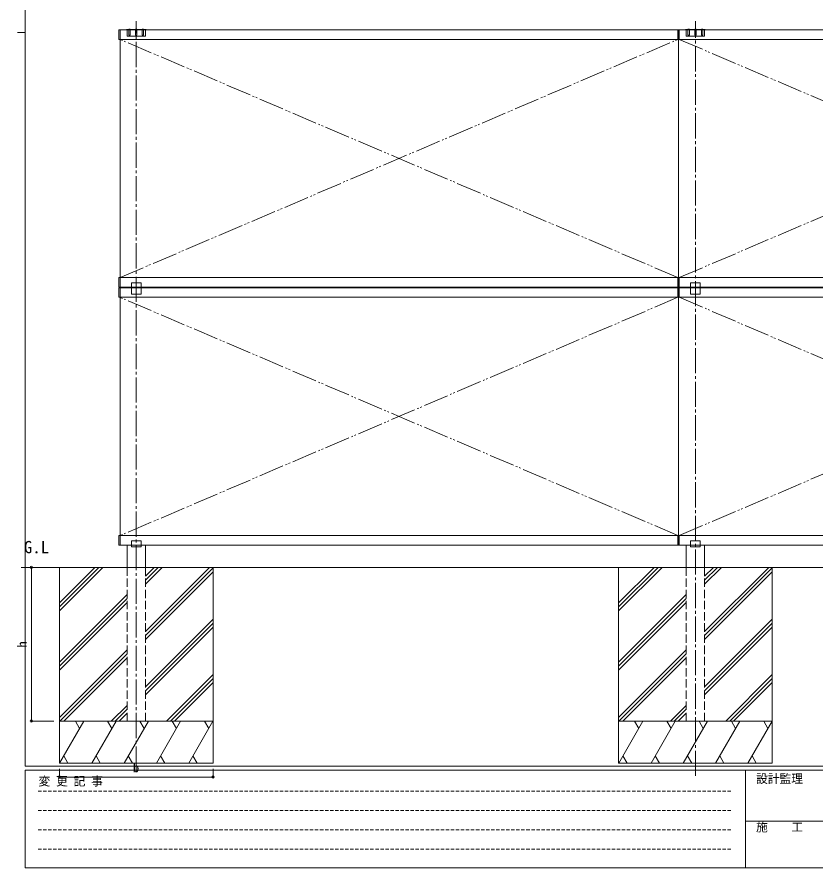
# Model space of a CAD drawing. Units: millimetres, scale not verified. Extents: x -3969 to 3967, y -2821 to 2821.
# Drawn here: x -3969 to -1111, y -2821 to 223 of the extents above; entities that cross this region are included whole.
import ezdxf
from ezdxf.enums import TextEntityAlignment as Align

# ---------------------------------------------------------------- set-up
doc = ezdxf.new("R2010")
doc.units = ezdxf.units.MM
doc.header["$LTSCALE"] = 10
for name, pattern in [('CHAIN2', [12, 9, -1, 1, -1]), ('DASHED1', [1.8, 1.2, -0.6]), ('DASHED3', [4, 3, -1]), ('DOUBLE_CHAIN2', [12.8, 9, -1, 0.6, -0.6, 0.6, -1])]:
    doc.linetypes.add(name, pattern=pattern)
doc.layers.add('0-0_0', color=3, linetype='Continuous')
for name, color, linetype, lineweight in [('0-1_USER1', 4, 'Continuous', 9), ('0-2_YKK_ZWAK', 2, 'CHAIN2', 9), ('0-3_YKK_11', 6, 'Continuous', 9), ('0-5_YKK_13', 7, 'Continuous', 9)]:
    doc.layers.add(name, color=color, linetype=linetype, lineweight=lineweight)
doc.styles.add('ＭＳ ゴシック', font='')
doc.styles.get('ＭＳ ゴシック').set_extended_font_data('MS Gothic')

msp = doc.modelspace()

# ---------------------------------------------------------------- linework, layer by layer
at = {"layer": '0-1_USER1'}
for p, q in [((-3604.38, 176.74), (-3604.38, 142.74)), ((-3599.88, -743.26), (-3599.88, 176.74)), ((-3509.28, 178.24), (-3575.28, 178.24)), ((-3575.28, 178.24), (-3575.28, 155.24)), ((-3574.28, 154.24), (-3510.28, 154.24)), ((-3568.78, 178.24), (-3568.78, 159.2)), ((-3567.78, 179.24), (-3564.78, 179.24)), ((-3563.78, 159.2), (-3563.78, 178.24)), ((-3544.78, 178.24), (-3544.78, 159.2)), ((-3543.78, 179.24), (-3540.78, 179.24)), ((-3539.78, 159.2), (-3539.78, 178.24)), ((-3520.78, 178.24), (-3520.78, 159.2)), ((-3516.78, 179.24), (-3519.78, 179.24)), ((-3515.78, 159.2), (-3515.78, 178.24)), ((-3509.28, 178.24), (-3509.28, 155.24)), ((-1604.88, 176.74), (-1604.88, 142.74)), ((-1599.88, 176.74), (-1599.88, 142.74)), ((-1509.38, 178.24), (-1575.38, 178.24)), ((-1575.38, 178.24), (-1575.38, 155.24)), ((-1574.38, 154.24), (-1510.38, 154.24)), ((-1568.88, 178.24), (-1568.88, 159.2)), ((-1567.88, 179.24), (-1564.88, 179.24)), ((-1563.88, 159.2), (-1563.88, 178.24)), ((-1544.88, 178.24), (-1544.88, 159.2)), ((-1543.88, 179.24), (-1540.88, 179.24)), ((-1539.88, 159.2), (-1539.88, 178.24)), ((-1520.88, 178.24), (-1520.88, 159.2)), ((-1516.88, 179.24), (-1519.88, 179.24)), ((-1515.88, 159.2), (-1515.88, 178.24)), ((-1509.38, 178.24), (-1509.38, 155.24)), ((-1602.38, 142.74), (-3604.38, 142.74)), ((-1602.38, 142.74), (395.12, 142.74)), ((-1602.38, -709.26), (-3604.38, -709.26)), ((-3604.38, -709.26), (-3604.38, -743.26)), ((-3559.58, -728.16), (-3524.98, -728.16)), ((-3559.58, -728.16), (-3559.58, -768.26)), ((-3524.98, -768.26), (-3524.98, -728.16)), ((-1604.88, -709.26), (-1604.88, -743.26)), ((-1602.38, -709.26), (395.12, -709.26)), ((-1599.88, -709.26), (-1599.88, -743.26)), ((-1559.68, -728.16), (-1525.08, -728.16)), ((-1559.68, -728.16), (-1559.68, -768.26)), ((-1525.08, -768.26), (-1525.08, -728.16)), ((-3604.38, -745.76), (-3604.38, -779.76)), ((-3599.88, -1665.76), (-3599.88, -745.76)), ((-1604.88, -745.76), (-1604.88, -779.76)), ((-1599.88, -745.76), (-1599.88, -779.76)), ((-1602.38, -779.76), (-3604.38, -779.76)), ((-3559.58, -768.26), (-3524.98, -768.26)), ((-1602.38, -779.76), (395.12, -779.76)), ((-1559.68, -768.26), (-1525.08, -768.26)), ((-1602.38, -1631.76), (-3604.38, -1631.76)), ((-3604.38, -1631.76), (-3604.38, -1665.76)), ((-1604.88, -1631.76), (-1604.88, -1665.76)), ((-1602.38, -1631.76), (395.12, -1631.76)), ((-1599.88, -1631.76), (-1599.88, -1665.76)), ((-3575.28, -1745.76), (-3575.28, -1665.76)), ((-3559.58, -1650.76), (-3524.98, -1650.76)), ((-3559.58, -1650.76), (-3559.58, -1671.76)), ((-3559.58, -1671.76), (-3524.98, -1671.76)), ((-3524.98, -1671.76), (-3524.98, -1650.76)), ((-3509.28, -1745.76), (-3509.28, -1665.76)), ((-1575.38, -1745.76), (-1575.38, -1665.76)), ((-1559.68, -1650.76), (-1525.08, -1650.76)), ((-1559.68, -1650.76), (-1559.68, -1671.76)), ((-1559.68, -1671.76), (-1525.08, -1671.76)), ((-1525.08, -1671.76), (-1525.08, -1650.76)), ((-1509.38, -1745.76), (-1509.38, -1665.76)), ((783.62, -1745.76), (-3954.34, -1745.76)), ((-3817.28, -2295.76), (-3817.28, -1745.76)), ((-3817.28, -1901.39), (-3661.65, -1745.76)), ((-3817.28, -1887.25), (-3675.79, -1745.76)), ((-3817.28, -1873.11), (-3689.93, -1745.76)), ((-3509.28, -1805.53), (-3449.51, -1745.76)), ((-3509.28, -1791.39), (-3463.66, -1745.76)), ((-3509.28, -1777.24), (-3477.8, -1745.76)), ((-3509.28, -1989.37), (-3265.67, -1745.76)), ((-3509.28, -1975.23), (-3279.81, -1745.76)), ((-3509.28, -2003.52), (-3267.28, -1761.52)), ((-3267.28, -2295.76), (-3267.28, -1745.76)), ((-1817.38, -2295.76), (-1817.38, -1745.76)), ((-1817.38, -1901.39), (-1661.75, -1745.76)), ((-1817.38, -1887.25), (-1675.89, -1745.76)), ((-1817.38, -1873.11), (-1690.03, -1745.76)), ((-1509.38, -1805.53), (-1449.61, -1745.76)), ((-1509.38, -1791.39), (-1463.76, -1745.76)), ((-1509.38, -1777.24), (-1477.9, -1745.76)), ((-1509.38, -1975.23), (-1279.91, -1745.76)), ((-1509.38, -1989.37), (-1267.38, -1747.38)), ((-1509.38, -2003.52), (-1267.38, -1761.52)), ((-1267.38, -2295.76), (-1267.38, -1745.76)), ((-3817.28, -2085.24), (-3575.28, -1843.24)), ((-1817.38, -2085.24), (-1575.38, -1843.24)), ((-3817.28, -2099.38), (-3575.28, -1857.39)), ((-3817.28, -2113.52), (-3575.28, -1871.53)), ((-1817.38, -2099.38), (-1575.38, -1857.39)), ((-1817.38, -2113.52), (-1575.38, -1871.53)), ((-3509.28, -2173.22), (-3267.28, -1931.22)), ((-3509.28, -2187.36), (-3267.28, -1945.36)), ((-1509.38, -2173.22), (-1267.38, -1931.22)), ((-1509.38, -2187.36), (-1267.38, -1945.36)), ((-3509.28, -2201.51), (-3267.28, -1959.51)), ((-1509.38, -2201.51), (-1267.38, -1959.51)), ((-3817.28, -2283.23), (-3575.28, -2041.23)), ((-3815.67, -2295.76), (-3575.28, -2055.37)), ((-3801.53, -2295.76), (-3575.28, -2069.52)), ((-1817.38, -2283.23), (-1575.38, -2041.23)), ((-1817.38, -2297.37), (-1575.38, -2055.37)), ((-1801.63, -2295.76), (-1575.38, -2069.52)), ((-3433.83, -2295.76), (-3267.28, -2129.21)), ((-1433.93, -2295.76), (-1267.38, -2129.21)), ((-3419.69, -2295.76), (-3267.28, -2143.35)), ((-3405.55, -2295.76), (-3267.28, -2157.5)), ((-1419.79, -2295.76), (-1267.38, -2143.35)), ((-1405.65, -2295.76), (-1267.38, -2157.5)), ((-3631.82, -2295.76), (-3575.28, -2239.22)), ((-1631.92, -2295.76), (-1575.38, -2239.22)), ((-3617.68, -2295.76), (-3575.28, -2253.36)), ((-3603.54, -2295.76), (-3575.28, -2267.51)), ((-1617.78, -2295.76), (-1575.38, -2253.36)), ((-1603.64, -2295.76), (-1575.38, -2267.51)), ((-3817.28, -2295.76), (-3267.28, -2295.76)), ((-3817.28, -2295.76), (-3267.28, -2295.76)), ((-3817.28, -2445.76), (-3817.28, -2295.76)), ((-3816.52, -2445.76), (-3729.92, -2295.76)), ((-3744.92, -2321.74), (-3759.92, -2295.76)), ((-3701.05, -2445.76), (-3614.45, -2295.76)), ((-3629.45, -2321.74), (-3644.45, -2295.76)), ((-3585.58, -2445.76), (-3498.98, -2295.76)), ((-3513.98, -2321.75), (-3528.98, -2295.76)), ((-3470.11, -2445.76), (-3383.51, -2295.76)), ((-3398.51, -2321.75), (-3413.51, -2295.76)), ((-3354.64, -2445.76), (-3268.04, -2295.76)), ((-3283.04, -2321.75), (-3298.04, -2295.76)), ((-1817.38, -2295.76), (-1267.38, -2295.76)), ((-1817.38, -2295.76), (-1267.38, -2295.76)), ((-1817.38, -2445.76), (-1817.38, -2295.76)), ((-1816.62, -2445.76), (-1730.02, -2295.76)), ((-1745.02, -2321.74), (-1760.02, -2295.76)), ((-1701.15, -2445.76), (-1614.55, -2295.76)), ((-1629.55, -2321.74), (-1644.55, -2295.76)), ((-1585.68, -2445.76), (-1499.08, -2295.76)), ((-1514.08, -2321.75), (-1529.08, -2295.76)), ((-1470.21, -2445.76), (-1383.61, -2295.76)), ((-1398.61, -2321.75), (-1413.61, -2295.76)), ((-1354.74, -2445.76), (-1268.14, -2295.76)), ((-1283.14, -2321.75), (-1298.14, -2295.76)), ((-3801.52, -2419.78), (-3786.52, -2445.76)), ((-3686.05, -2419.78), (-3671.05, -2445.76)), ((-3570.58, -2419.78), (-3555.58, -2445.76)), ((-3455.11, -2419.78), (-3440.11, -2445.76)), ((-3339.64, -2419.78), (-3324.64, -2445.76)), ((-1801.62, -2419.78), (-1786.62, -2445.76)), ((-1686.15, -2419.78), (-1671.15, -2445.76)), ((-1570.68, -2419.78), (-1555.68, -2445.76)), ((-1455.21, -2419.78), (-1440.21, -2445.76)), ((-1339.74, -2419.78), (-1324.74, -2445.76))]:
    msp.add_line(p, q, dxfattribs=at)
at = {"layer": '0-1_USER1', "linetype": 'DASHED3'}
for p, q in [((-3507.34, 176.74), (-3575.28, 176.74)), ((-1507.44, 176.74), (-1575.38, 176.74)), ((-3575.28, -2295.76), (-3575.28, -1745.76)), ((-3509.28, -2295.76), (-3509.28, -1745.76)), ((-1575.38, -2295.76), (-1575.38, -1745.76)), ((-1509.38, -2295.76), (-1509.38, -1745.76))]:
    msp.add_line(p, q, dxfattribs=at)
at = {"layer": '0-1_USER1', "linetype": 'DOUBLE_CHAIN2'}
for p, q in [((-1604.88, -709.26), (-3599.88, 142.74)), ((-3599.88, -709.26), (-1604.88, 142.74)), ((-1599.88, 142.74), (395.12, -709.26)), ((-1599.88, -709.26), (395.12, 142.74)), ((-1604.88, -1631.76), (-3599.88, -779.76)), ((-1604.88, -779.76), (-3599.88, -1631.76)), ((-1599.88, -779.76), (395.12, -1631.76)), ((-1599.88, -1631.76), (395.12, -779.76))]:
    msp.add_line(p, q, dxfattribs=at)
at = {"layer": '0-1_USER1'}
for points in [[(-3604.38, 176.74), (-1602.38, 176.74), (-1602.38, -743.26), (-3604.38, -743.26)], [(-3604.38, -745.76), (-1602.38, -745.76), (-1602.38, -1665.76), (-3604.38, -1665.76)], [(-3817.28, -2445.76), (-3267.28, -2445.76), (-3267.28, -2295.76)], [(-1817.38, -2445.76), (-1267.38, -2445.76), (-1267.38, -2295.76)]]:
    msp.add_lwpolyline(points, dxfattribs=at)
for points in [[(395.12, -743.26), (395.12, 176.74), (-1602.38, 176.74), (-1602.38, -743.26)], [(395.12, -1665.76), (395.12, -745.76), (-1602.38, -745.76), (-1602.38, -1665.76)]]:
    msp.add_lwpolyline(points, close=True, dxfattribs=at)
for centre, radius, start, end in [((-3575.28, 176.24), 2, 90, 165.52249), ((-3574.28, 155.24), 1, 180, 270), ((-3567.78, 178.24), 1, 90, 180), ((-3566.28, 159.2), 2.5, 180, 0), ((-3564.78, 178.24), 1, 0, 90), ((-3543.78, 178.24), 1, 90, 180), ((-3542.28, 159.2), 2.5, 180, 0), ((-3540.78, 178.24), 1, 0, 90), ((-3519.78, 178.24), 1, 90, 180), ((-3518.28, 159.2), 2.5, 180, 0), ((-3516.78, 178.24), 1, 0, 90), ((-3510.28, 155.24), 1, 270, 0), ((-3509.28, 176.24), 2, 14.47751, 90), ((-1575.38, 176.24), 2, 90, 165.52249), ((-1574.38, 155.24), 1, 180, 270), ((-1567.88, 178.24), 1, 90, 180), ((-1566.38, 159.2), 2.5, 180, 0), ((-1564.88, 178.24), 1, 0, 90), ((-1543.88, 178.24), 1, 90, 180), ((-1542.38, 159.2), 2.5, 180, 0), ((-1540.88, 178.24), 1, 0, 90), ((-1519.88, 178.24), 1, 90, 180), ((-1518.38, 159.2), 2.5, 180, 0), ((-1516.88, 178.24), 1, 0, 90), ((-1510.38, 155.24), 1, 270, 0), ((-1509.38, 176.24), 2, 14.47751, 90)]:
    msp.add_arc(centre, radius, start, end, dxfattribs=at)
at = {"layer": '0-2_YKK_ZWAK'}
for p, q in [((-3542.28, -2476.22), (-3542.28, 207.52)), ((-1542.38, -2491.48), (-1542.38, 207.52))]:
    msp.add_line(p, q, dxfattribs=at)
at = {"layer": '0-3_YKK_11'}
for p, q in [((-3837.28, -1745.76), (-3918.28, -1745.76)), ((-3917.28, -1745.76), (-3917.28, -2295.76)), ((-3837.28, -2295.76), (-3918.28, -2295.76)), ((-3817.28, -2465.76), (-3817.28, -2496.76)), ((-3817.28, -2495.76), (-3267.28, -2495.76)), ((-3267.28, -2465.76), (-3267.28, -2496.76))]:
    msp.add_line(p, q, dxfattribs=at)
for centre in [(-3917.28, -1745.76), (-3917.28, -2295.76), (-3817.28, -2495.76), (-3267.28, -2495.76)]:
    msp.add_circle(centre, 4.25, dxfattribs=at)
at = {"layer": '0-5_YKK_13'}
for p, q in [((-3939.08, -2457), (-3939.08, 2793)), ((-3967.08, 168), (-3939.08, 168)), ((3760.92, -2457), (-3939.08, -2457)), ((3382.92, -2471), (-3939.08, -2471)), ((-3939.08, -2821), (-3939.08, -2471)), ((-1363.08, -2471), (-1363.08, -2821)), ((-1363.08, -2652.99), (-75.08, -2652.99)), ((-3939.08, -2821), (3382.92, -2821))]:
    msp.add_line(p, q, dxfattribs=at)
at = {"layer": '0-5_YKK_13', "linetype": 'DASHED1'}
for p, q in [((-3893.1, -2546.12), (-1411.17, -2546.12)), ((-3893.1, -2615.41), (-1411.17, -2615.41)), ((-3893.1, -2684.7), (-1411.17, -2684.7)), ((-3893.1, -2753.98), (-1411.17, -2753.98))]:
    msp.add_line(p, q, dxfattribs=at)

# ---------------------------------------------------------------- texts
at = {"layer": '0-0_0', "style": 'ＭＳ ゴシック'}
msp.add_text('G.L', height=43.99, dxfattribs=at).set_placement((-3943.88, -1708.43), align=Align.BOTTOM_LEFT)
at = {"layer": '0-3_YKK_11', "style": 'ＭＳ ゴシック'}
msp.add_text('h', height=32.99, rotation=90, dxfattribs=at).set_placement((-3924.28, -2032.76), align=Align.BOTTOM_LEFT)
msp.add_text('b', height=32.99, dxfattribs=at).set_placement((-3554.28, -2488.76), align=Align.BOTTOM_LEFT)
at = {"layer": '0-5_YKK_13', "style": 'ＭＳ ゴシック'}
for s, p in [('変 更 記 事', (-3891.94, -2535.47)), ('設計監理', (-1325.39, -2526.33)), ('施\u3000\u3000工', (-1325.39, -2699.54))]:
    msp.add_text(s, height=30.79, dxfattribs=at).set_placement(p, align=Align.BOTTOM_LEFT)

doc.saveas('drawing.dxf')
